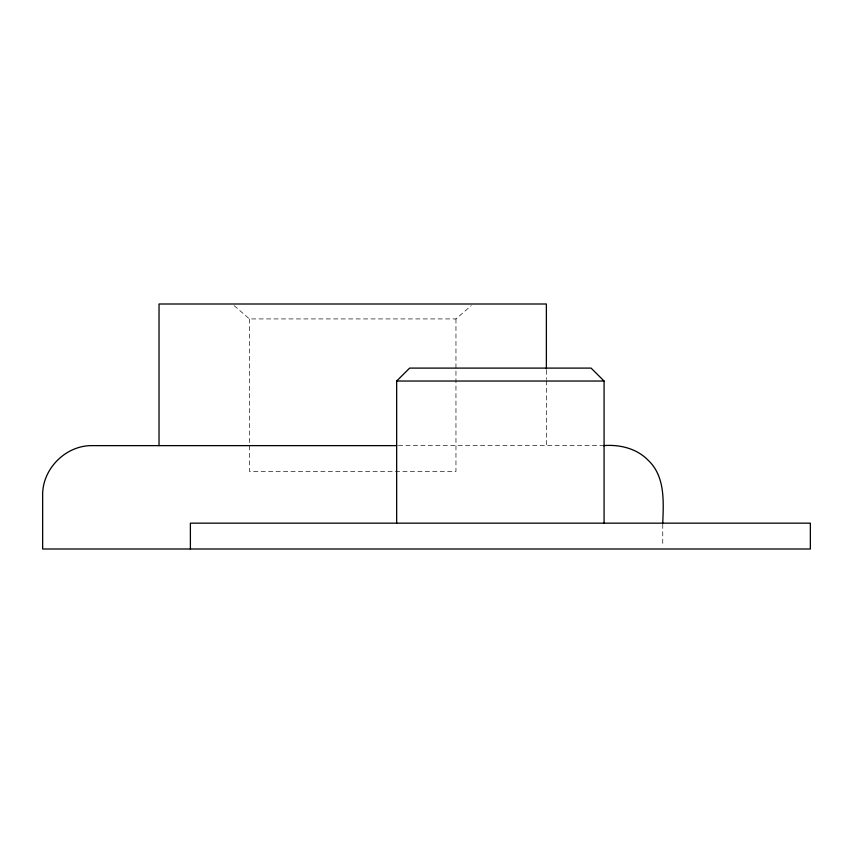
<?xml version="1.0" encoding="UTF-8"?>
<svg xmlns="http://www.w3.org/2000/svg" width="853" height="853" viewBox="0 0 853 853"><rect width="100%" height="100%" fill="white"/><g stroke="black" fill="none" stroke-linecap="round" stroke-linejoin="round"><path stroke-width="0.64" stroke-dasharray="4.26 3.2" d="M234.148 305.651L249.449 318.926L455.96 318.926L471.261 305.651M398.415 445.629L602.591 445.629M662.76 524.222L662.76 546.4M546.378 370.181L546.378 379.446M546.378 380.769L546.378 445.629M455.96 318.926L455.96 471.474L249.449 471.474L249.449 318.926"/><path stroke-width="1.28" d="M396.656 523.166L396.656 381.035L409.643 368.101L591.086 368.101L604.073 381.035L604.073 523.166M396.656 381.035L604.073 381.035M396.762 445.629L92.54 445.629C65.873 445.063 42.085 468.862 42.65 495.529L42.65 549.001L810.35 549.001L810.35 523.166L190.379 523.166L190.4 549.001M603.274 445.629C619.406 444.317 636.583 448.294 648.152 460.247C665.297 476.273 663.549 501.628 662.76 522.921M546.378 368.859L546.378 303.999L159.031 303.999L159.031 445.629"/></g></svg>
